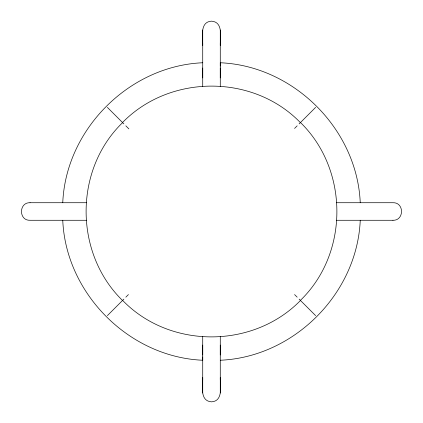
<?xml version="1.0" encoding="UTF-8"?>
<svg xmlns="http://www.w3.org/2000/svg" width="423" height="423" viewBox="0 0 423 423"><rect width="100%" height="100%" fill="white"/><g stroke="black" fill="none" stroke-linecap="round" stroke-linejoin="round"><path stroke-width="0.63" d="M202.723 377.575C202.966 385.554 199.365 400.978 211.5 401.85C223.598 401.104 220.045 385.469 220.277 377.575M202.723 356.922L202.723 360.243C129.264 357.139 65.861 293.736 62.757 220.277M202.723 355.019L202.723 336.491M202.723 86.509L202.723 68.024M202.723 45.425C202.955 37.531 199.402 21.896 211.5 21.15C223.635 22.022 220.034 37.446 220.277 45.425M220.277 354.976L220.277 336.491M220.277 86.509L220.277 67.981M220.277 66.078L220.277 62.757C293.736 65.861 357.139 129.264 360.243 202.723M62.757 202.723C65.861 129.264 129.264 65.861 202.723 62.757M360.243 220.277C357.139 293.736 293.736 357.139 220.277 360.243M122.617 122.617C73.851 169.766 74.073 253.181 122.522 300.478M300.383 300.383C349.149 253.234 348.927 169.819 300.478 122.522M107.384 315.616L123.881 299.119M125.827 297.173L128.423 294.577M294.577 128.423L297.173 125.827M299.119 123.881L315.616 107.384M122.522 122.522C169.819 74.073 253.234 73.851 300.383 122.617M300.478 300.478C253.181 348.927 169.766 349.149 122.617 300.383M30.086 202.723C18.728 202.21 18.575 220.732 30.012 220.277L86.509 220.277M392.914 220.277C404.272 220.79 404.425 202.268 392.988 202.723L336.491 202.723M30.017 202.723L86.509 202.723M336.491 220.277L392.983 220.277M107.384 107.384L123.881 123.881M125.827 125.827L128.872 128.872M294.577 294.577L297.173 297.173M299.119 299.119L315.616 315.616M220.277 30.017L220.277 77.922M220.277 345.078L220.277 392.983M202.723 30.017L202.723 77.922M202.723 345.078L202.723 392.983"/></g></svg>
